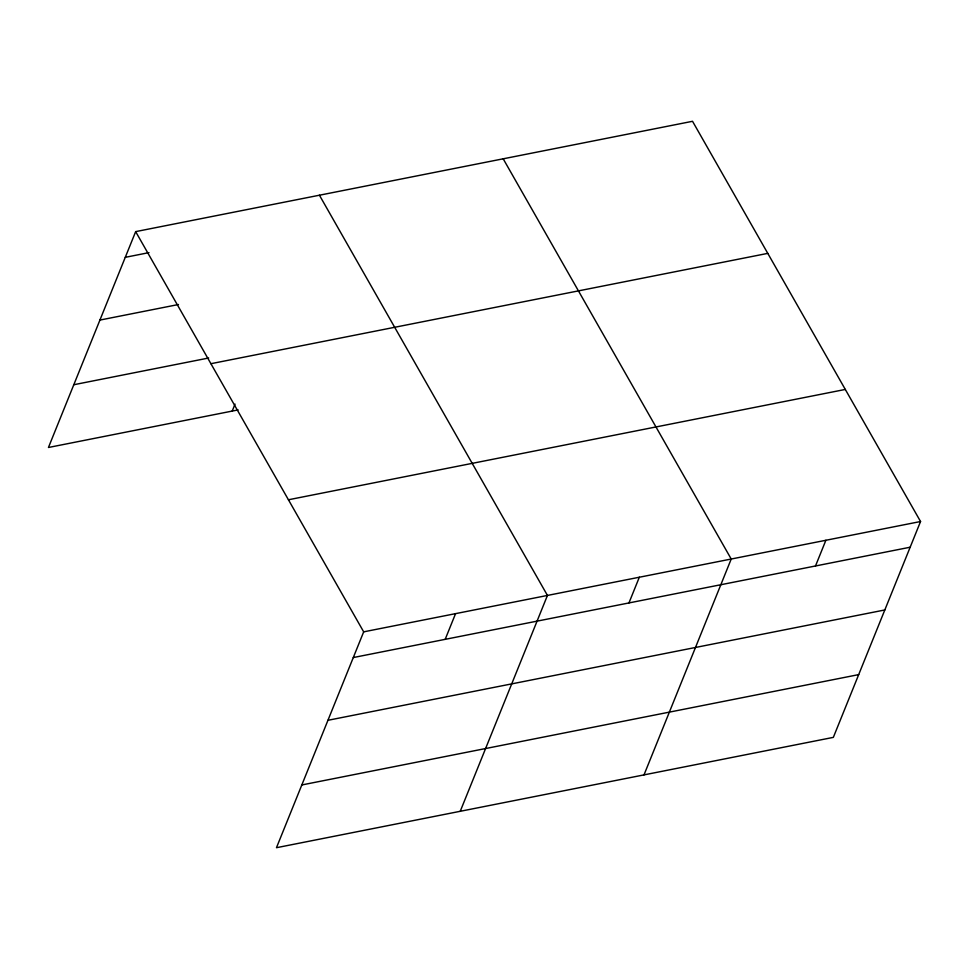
<?xml version="1.0" encoding="UTF-8"?>
<svg xmlns="http://www.w3.org/2000/svg" width="969" height="969" viewBox="0 0 969 969"><rect width="100%" height="100%" fill="white"/><g stroke="black" fill="none" stroke-linecap="round" stroke-linejoin="round"><path stroke-width="1.45" d="M135.66 231.627L363.678 631.849L276.468 847.705L833.34 737.373L920.55 521.516L692.532 121.295L135.66 231.627L48.45 447.484L238.144 409.899M232.221 411.074L235.031 404.097M445.183 639.346L455.563 613.643M460.239 811.295L547.449 595.438L319.431 195.217M628.954 602.936L639.334 577.233M644.01 774.885L731.22 559.028L503.19 158.807M815.498 565.969L825.879 540.278M125.28 257.33L148.984 252.63M99.928 320.073L178.466 304.52M73.801 384.729L208.662 358.009M210.903 363.702L767.775 253.369M288.435 499.774L845.307 389.441M363.678 631.849L920.55 521.516M353.297 657.551L910.17 547.219M327.946 720.294L884.818 609.961M301.831 784.951L858.691 674.618"/></g></svg>
